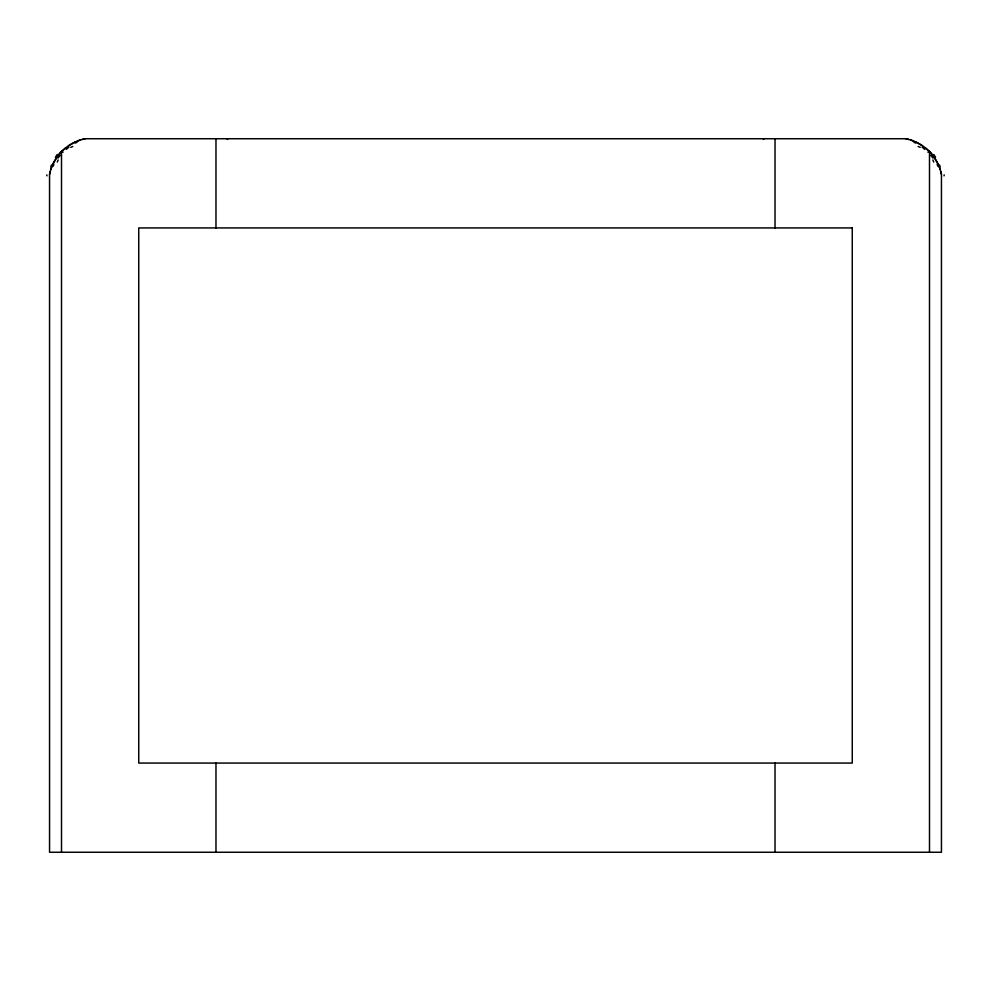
<?xml version="1.0" encoding="UTF-8"?>
<svg xmlns="http://www.w3.org/2000/svg" width="991" height="991" viewBox="0 0 991 991"><rect width="100%" height="100%" fill="white"/><g stroke="black" fill="none" stroke-linecap="round" stroke-linejoin="round"><path stroke-width="1.49" d="M61.504 852.26L61.504 151.673L65.728 147.832M49.55 174.416A45.475 45.475 0 0 1 85.226 138.74L905.774 138.74A45.475 45.475 0 0 1 941.45 174.416L941.45 852.26L49.55 852.26L49.55 174.416L50.231 171.53M50.776 169.647L51.879 166.538M52.622 164.779L56.598 157.68M59.819 153.494L58.642 154.918L61.541 151.635M60.191 153.072L61.12 152.069M227.249 139.421L227.93 138.74M927.948 152.242L929.013 151.177L925.272 147.832M68.49 145.788L75.589 141.812M77.348 141.069L80.457 139.966M82.34 139.421L85.164 138.752M905.786 138.74L908.66 139.421M910.543 139.966L913.652 141.069M915.411 141.812L922.51 145.788M763.07 138.74L763.751 139.421M61.987 151.177L63.052 152.242M929.013 151.177L932.358 154.918M929.905 152.094L930.983 153.283M931.181 153.494L932.197 154.707M934.402 157.68L938.378 164.779M939.121 166.538L940.224 169.647M940.769 171.53L941.438 174.354M929.496 151.673L929.496 852.26M775.024 138.74L775.024 227.93M775.024 763.07L775.024 852.26M215.976 138.74L215.976 227.93M215.976 763.07L215.976 852.26M57.28 162.053A65.505 8.039 -59.9 0 1 58.159 159.972M53.068 166.302A115.167 48.163 -21.6 0 1 53.886 164.543M57.986 158.089A110.918 61.046 5.6 0 1 60.216 155.438M70.782 147.349A65.505 8.039 -30.1 0 1 72.863 146.47M75.353 143.076A115.167 48.163 -68.4 0 1 77.112 142.258M66.248 149.406A110.918 61.046 84.4 0 1 68.899 147.176M55.434 157.334A110.918 62.706 9.6 0 1 57.255 154.46M50.814 166.761A115.167 49.228 -20 0 1 51.482 165.001M46.998 175.853A65.505 11.099 -54.4 0 1 46.775 174.899M932.841 159.972A65.505 8.039 59.9 0 1 933.72 162.053M937.114 164.543A115.167 48.163 21.6 0 1 937.932 166.302M930.784 155.438A110.918 61.046 -5.6 0 1 933.014 158.089M918.137 146.47A65.505 8.039 30.1 0 1 920.218 147.349M913.888 142.258A115.167 48.163 68.4 0 1 915.647 143.076M922.101 147.176A110.918 61.046 -84.4 0 1 924.752 149.406M933.745 154.46A110.918 62.706 -9.6 0 1 935.566 157.334M939.518 165.001A115.167 49.228 20 0 1 940.186 166.761M944.225 174.899A65.505 11.099 54.4 0 1 944.002 175.853M852.26 227.93L138.74 227.93L138.74 763.07L852.26 763.07L852.26 227.93"/></g></svg>
